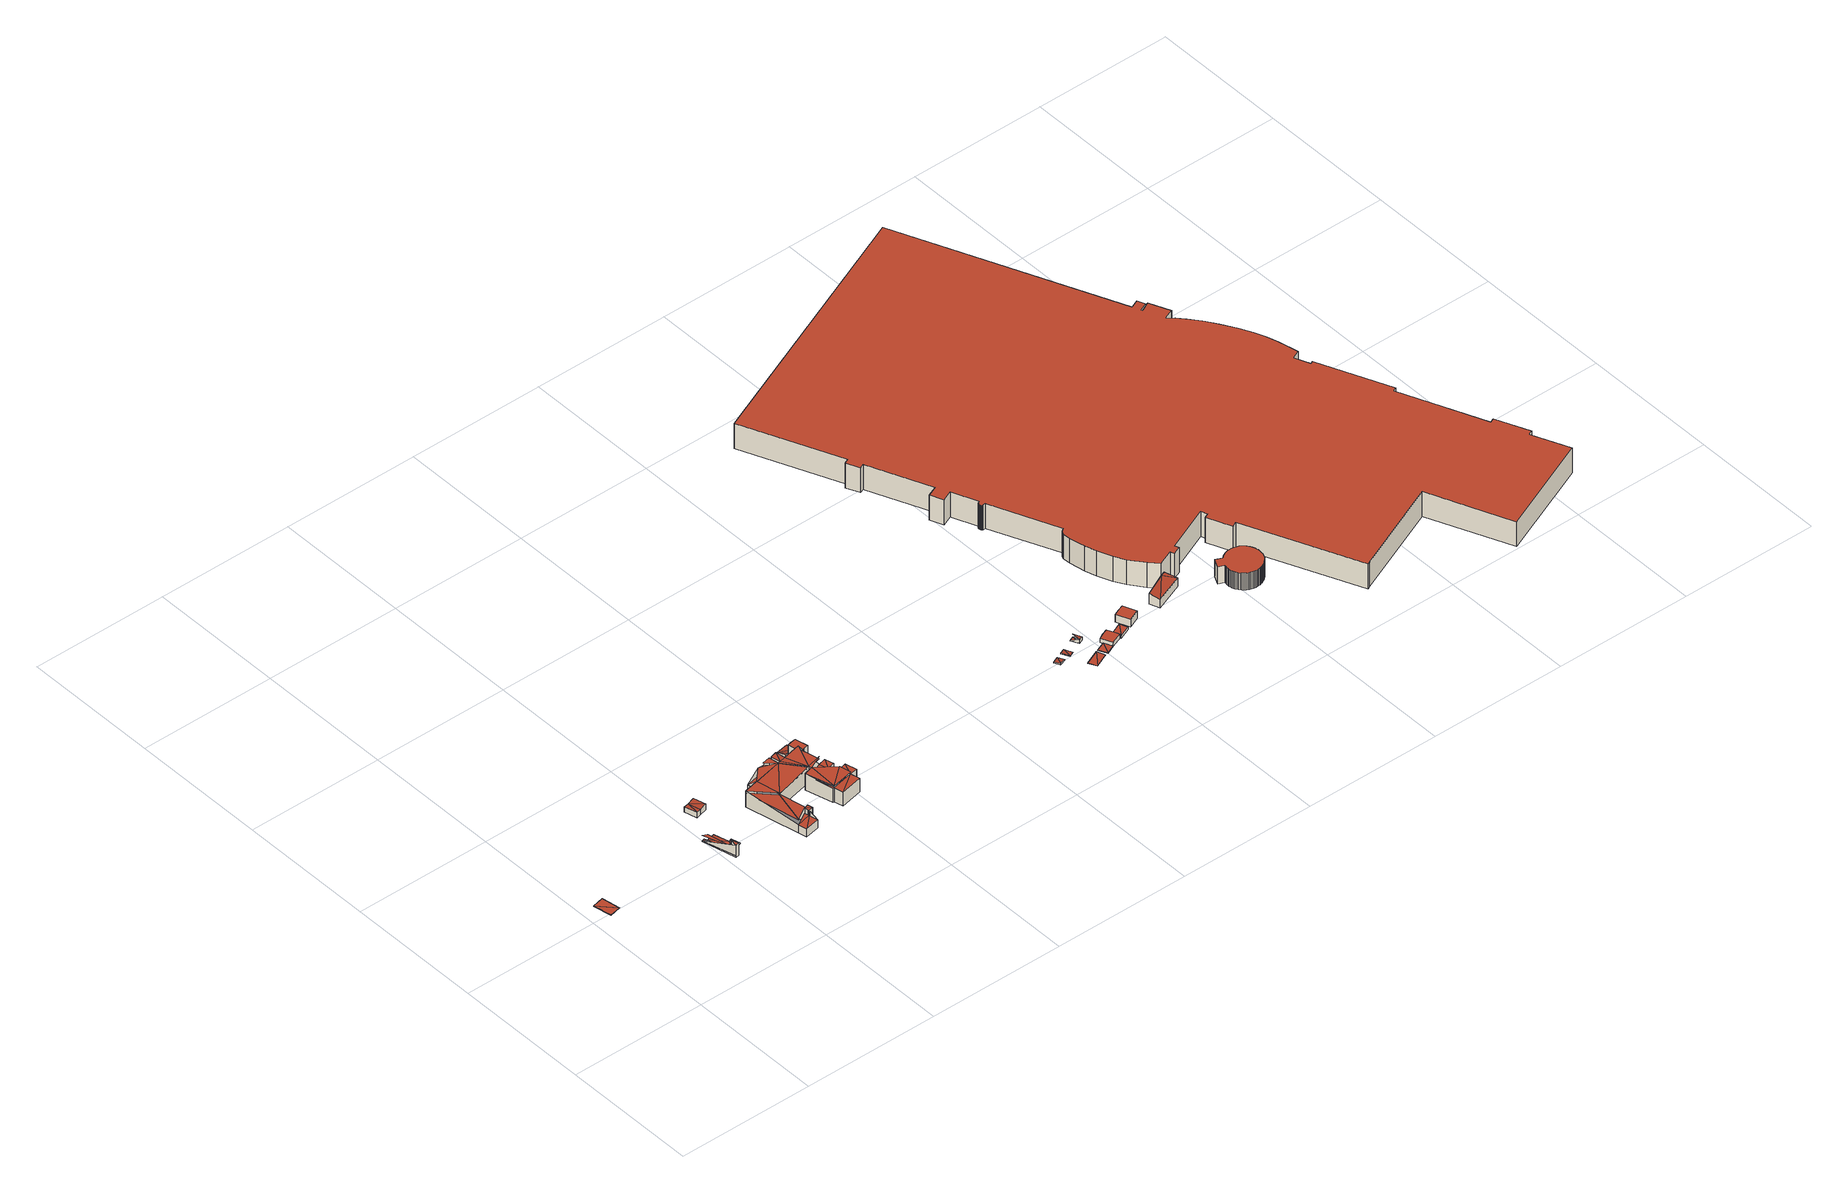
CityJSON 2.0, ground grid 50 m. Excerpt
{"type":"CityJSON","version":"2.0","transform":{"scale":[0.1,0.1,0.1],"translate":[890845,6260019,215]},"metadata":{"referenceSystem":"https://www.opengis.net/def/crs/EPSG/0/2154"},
"CityObjects":{
"building1":{"type":"Building","attributes":{"class":"Building"},"children":["building1-1"]},
"building1-1":{"type":"BuildingPart","parents":["building1"],"geometry":[{"type":"Solid","lod":"2.2","boundaries":[[[[0,1,2]],[[3,2,1]],[[2,4,5,6]],[[3,1,5,6]],[[1,0,4,5]],[[0,2,4]],[[3,6,2]]]],"semantics":{"surfaces":[{"type":"RoofSurface","rf_azimuth":332.64,"rf_slope":1.72},{"type":"GroundSurface"},{"type":"WallSurface","on_footprint_edge":true}],"values":[[0,0,1,2,2,2,2]]}}]},
"building2":{"type":"Building","attributes":{"class":"Building"},"children":["building2-1"]},
"building2-1":{"type":"BuildingPart","parents":["building2"],"geometry":[{"type":"MultiSurface","lod":"2.2","boundaries":[[[7,8,9]],[[10,11,12]],[[13,11,14]],[[15,16,17]],[[18,12,19]],[[13,19,12]],[[19,13,20]],[[20,21,19]],[[22,23,24,25,26,27,28,29,30,31]],[[20,9,30,31]],[[9,8,29,30]],[[8,7,28,29]],[[7,11,27,28]],[[11,10,26,27]],[[10,12,25,26]],[[12,18,24,25]],[[18,19,23,24]],[[19,21,22,23]],[[21,20,31,22]]],"semantics":{"surfaces":[{"type":"RoofSurface","rf_azimuth":164.1,"rf_slope":8.48},{"type":"RoofSurface","rf_azimuth":75.76,"rf_slope":2.45},{"type":"RoofSurface","rf_azimuth":10.74,"rf_slope":0.729},{"type":"GroundSurface"},{"type":"WallSurface","on_footprint_edge":true}],"values":[0,1,1,2,1,1,1,1,3,4,4,4,4,4,4,4,4,4,4]}}]},
"building3":{"type":"Building","attributes":{"class":"Building"},"children":["building3-1"]},
"building3-1":{"type":"BuildingPart","parents":["building3"],"geometry":[{"type":"Solid","lod":"2.2","boundaries":[[[[32,33,34]],[[35,36,34]],[[32,34,36]],[[37,34,33]],[[38,39,40,41,42,43]],[[37,33,42,43]],[[33,32,41,42]],[[32,36,40,41]],[[36,35,39,40]],[[35,34,38,39]],[[34,37,43,38]]]],"semantics":{"surfaces":[{"type":"RoofSurface","rf_azimuth":175.91,"rf_slope":4.21},{"type":"GroundSurface"},{"type":"WallSurface","on_footprint_edge":true}],"values":[[0,0,0,0,1,2,2,2,2,2,2]]}}]},
"building4":{"type":"Building","attributes":{"class":"Building"},"children":["building4-1"]},
"building4-1":{"type":"BuildingPart","parents":["building4"],"geometry":[{"type":"MultiSurface","lod":"2.2","boundaries":[[[44,45,46]],[[47,46,45]],[[48,46,49]],[[49,46,50]],[[51,52,53]],[[54,55,56]],[[57,52,58]],[[51,58,52]],[[59,60,61]],[[62,58,63]],[[64,65,66]],[[67,68,69]],[[68,67,70]],[[71,72,73]],[[71,74,72]],[[75,73,72]],[[76,77,78]],[[79,80,81]],[[82,76,83]],[[84,66,85]],[[86,87,88]],[[89,90,91]],[[92,85,62]],[[93,92,94]],[[85,95,96]],[[83,76,97]],[[98,94,92]],[[98,62,99]],[[98,92,62]],[[100,101,102]],[[103,61,60]],[[60,59,104]],[[60,104,105]],[[106,107,108,109,110,111,112,113,114,115,116,117,118,119,120,121,122,123,124,125,126,127,128,129,130,131,132,133,134,135,136,137,138,139,140]],[[47,45,139,140]],[[45,44,138,139]],[[44,46,137,138]],[[46,48,136,137]],[[48,49,135,136]],[[49,50,134,135]],[[50,54,133,134]],[[54,57,132,133]],[[57,58,131,132]],[[58,62,130,131]],[[62,81,129,130]],[[81,67,128,129]],[[67,69,127,128]],[[69,68,126,127]],[[68,70,125,126]],[[70,74,124,125]],[[74,71,123,124]],[[71,73,122,123]],[[73,64,121,122]],[[64,66,120,121]],[[66,86,119,120]],[[86,84,118,119]],[[84,89,117,118]],[[89,95,116,117]],[[95,85,115,116]],[[85,92,114,115]],[[92,93,113,114]],[[93,94,112,113]],[[94,98,111,112]],[[98,99,110,111]],[[99,59,109,110]],[[59,61,108,109]],[[61,103,107,108]],[[103,60,106,107]],[[60,47,140,106]]],"semantics":{"surfaces":[{"type":"RoofSurface","rf_azimuth":261.14,"rf_slope":0.613},{"type":"RoofSurface","rf_azimuth":258.99,"rf_slope":0.957},{"type":"RoofSurface","rf_azimuth":273.98,"rf_slope":1.42},{"type":"RoofSurface","rf_azimuth":267.46,"rf_slope":0.483},{"type":"GroundSurface"},{"type":"WallSurface","on_footprint_edge":true}],"values":[0,0,0,0,1,2,1,1,3,1,1,0,0,3,3,3,2,0,2,1,3,0,1,1,1,2,1,1,1,0,3,3,3,4,5,5,5,5,5,5,5,5,5,5,5,5,5,5,5,5,5,5,5,5,5,5,5,5,5,5,5,5,5,5,5,5,5,5,5]}}]},
"building5":{"type":"Building","attributes":{"class":"Building"},"children":["building5-1"]},
"building5-1":{"type":"BuildingPart","parents":["building5"],"geometry":[{"type":"Solid","lod":"2.2","boundaries":[[[[141,142,143]],[[143,144,141]],[[141,144,145]],[[146,145,144]],[[147,148,149,150,151,152]],[[146,144,151,152]],[[144,143,150,151]],[[143,142,149,150]],[[142,141,148,149]],[[141,145,147,148]],[[145,146,152,147]]]],"semantics":{"surfaces":[{"type":"RoofSurface","rf_azimuth":101.54,"rf_slope":8.7},{"type":"GroundSurface"},{"type":"WallSurface","on_footprint_edge":true}],"values":[[0,0,0,0,1,2,2,2,2,2,2]]}}]},
"building6":{"type":"Building","attributes":{"class":"Building"},"children":["building6-1"]},
"building6-1":{"type":"BuildingPart","parents":["building6"],"geometry":[{"type":"Solid","lod":"2.2","boundaries":[[[[153,154,155,156,157,158,159]],[[160,161,162,163,164,165,166]],[[166,165,158,159]],[[165,164,157,158]],[[164,163,156,157]],[[163,162,155,156]],[[162,161,154,155]],[[161,160,153,154]],[[160,166,159,153]]]],"semantics":{"surfaces":[{"type":"GroundSurface"},{"type":"RoofSurface"},{"type":"WallSurface","on_footprint_edge":true}],"values":[[0,1,2,2,2,2,2,2,2]]}}]},
"building7":{"type":"Building","attributes":{"class":"Building"},"children":["building7-1"]},
"building7-1":{"type":"BuildingPart","parents":["building7"],"geometry":[{"type":"Solid","lod":"2.2","boundaries":[[[[167,168,169]],[[170,169,168]],[[171,172,173,174]],[[170,168,173,174]],[[168,167,172,173]],[[167,169,171,172]],[[169,170,174,171]]]],"semantics":{"surfaces":[{"type":"RoofSurface","rf_azimuth":70.41,"rf_slope":6.56},{"type":"GroundSurface"},{"type":"WallSurface","on_footprint_edge":true}],"values":[[0,0,1,2,2,2,2]]}}]},
"building8":{"type":"Building","attributes":{"class":"Building"},"children":["building8-1"]},
"building8-1":{"type":"BuildingPart","parents":["building8"],"geometry":[{"type":"Solid","lod":"2.2","boundaries":[[[[175,176,177]],[[178,175,177]],[[178,175,179,180]],[[177,176,179,180]],[[176,175,179]],[[177,180,178]]]],"semantics":{"surfaces":[{"type":"RoofSurface","rf_azimuth":15.05,"rf_slope":5.57},{"type":"GroundSurface"},{"type":"WallSurface","on_footprint_edge":true}],"values":[[0,0,1,2,2,2]]}}]},
"building9":{"type":"Building","attributes":{"class":"Building"},"children":["building9-1"]},
"building9-1":{"type":"BuildingPart","parents":["building9"],"geometry":[{"type":"Solid","lod":"2.2","boundaries":[[[[181,182,183]],[[184,183,182]],[[185,186,187,188]],[[184,182,187,188]],[[182,181,186,187]],[[181,183,185,186]],[[183,184,188,185]]]],"semantics":{"surfaces":[{"type":"RoofSurface","rf_azimuth":117.66,"rf_slope":0.643},{"type":"GroundSurface"},{"type":"WallSurface","on_footprint_edge":true}],"values":[[0,0,1,2,2,2,2]]}}]},
"building10":{"type":"Building","attributes":{"class":"Building"},"children":["building10-1"]},
"building10-1":{"type":"BuildingPart","parents":["building10"],"geometry":[{"type":"MultiSurface","lod":"2.2","boundaries":[[[189,190,191]],[[192,193,194]],[[195,196,197,198]],[[194,190,197,198]],[[190,189,196,197]],[[189,192,195,196]],[[192,194,198,195]]],"semantics":{"surfaces":[{"type":"RoofSurface","rf_azimuth":349.72,"rf_slope":1.66},{"type":"RoofSurface","rf_azimuth":22.54,"rf_slope":11.27},{"type":"GroundSurface"},{"type":"WallSurface","on_footprint_edge":true}],"values":[0,1,2,3,3,3,3]}}]},
"building11":{"type":"Building","attributes":{"class":"Building"},"children":["building11-1"]},
"building11-1":{"type":"BuildingPart","parents":["building11"],"geometry":[{"type":"Solid","lod":"2.2","boundaries":[[[[199,200,201]],[[202,201,200]],[[203,204,205,206]],[[202,200,205,206]],[[200,199,204,205]],[[199,201,203,204]],[[201,202,206,203]]]],"semantics":{"surfaces":[{"type":"RoofSurface","rf_azimuth":50.83,"rf_slope":1.33},{"type":"GroundSurface"},{"type":"WallSurface","on_footprint_edge":true}],"values":[[0,0,1,2,2,2,2]]}}]},
"building12":{"type":"Building","attributes":{"class":"Building"},"children":["building12-1"]},
"building12-1":{"type":"BuildingPart","parents":["building12"],"geometry":[{"type":"Solid","lod":"2.2","boundaries":[[[[207,208,209,210,211]],[[212,213,214,215,216]],[[216,215,210,211]],[[215,214,209,210]],[[214,213,208,209]],[[213,212,207,208]],[[212,216,211,207]]]],"semantics":{"surfaces":[{"type":"GroundSurface"},{"type":"RoofSurface"},{"type":"WallSurface","on_footprint_edge":true}],"values":[[0,1,2,2,2,2,2]]}}]},
"building13":{"type":"Building","attributes":{"class":"Building"},"children":["building13-1"]},
"building13-1":{"type":"BuildingPart","parents":["building13"],"geometry":[{"type":"Solid","lod":"2.2","boundaries":[[[[217,218,219]],[[220,219,218]],[[221,222,223,224]],[[220,218,223,224]],[[218,217,222,223]],[[217,219,221,222]],[[219,220,224,221]]]],"semantics":{"surfaces":[{"type":"RoofSurface","rf_azimuth":320.02,"rf_slope":1.74},{"type":"GroundSurface"},{"type":"WallSurface","on_footprint_edge":true}],"values":[[0,0,1,2,2,2,2]]}}]},
"building14":{"type":"Building","attributes":{"class":"Building"},"children":["building14-1"]},
"building14-1":{"type":"BuildingPart","parents":["building14"],"geometry":[{"type":"Solid","lod":"2.2","boundaries":[[[[225,226,227,228,229]],[[230,231,232,233,234]],[[234,233,228,229]],[[233,232,227,228]],[[232,231,226,227]],[[231,230,225,226]],[[230,234,229,225]]]],"semantics":{"surfaces":[{"type":"GroundSurface"},{"type":"RoofSurface"},{"type":"WallSurface","on_footprint_edge":true}],"values":[[0,1,2,2,2,2,2]]}}]},
"building15":{"type":"Building","attributes":{"class":"Building"},"children":["building15-1"]},
"building15-1":{"type":"BuildingPart","parents":["building15"],"geometry":[{"type":"Solid","lod":"2.2","boundaries":[[[[235,236,237]],[[238,237,236]],[[239,237,238]],[[240,241,242,243,244]],[[238,236,243,244]],[[236,235,242,243]],[[235,237,241,242]],[[237,239,240,241]],[[239,238,244,240]]]],"semantics":{"surfaces":[{"type":"RoofSurface","rf_azimuth":293.35,"rf_slope":9.46},{"type":"GroundSurface"},{"type":"WallSurface","on_footprint_edge":true}],"values":[[0,0,0,1,2,2,2,2,2]]}}]},
"building16":{"type":"Building","attributes":{"class":"Building"},"children":["building16-1"]},
"building16-1":{"type":"BuildingPart","parents":["building16"],"geometry":[{"type":"Solid","lod":"2.2","boundaries":[[[[245,246,247,248,249,250,251,252,253,254,255,256,257,258,259,260,261,262,263,264,265,266,267,268,269,270,271,272,273,274,275,276,277,278,279,280,281,282,283,284,285,286,287,288,289,290,291,292,293,294,295,296,297,298,299,300,301,302,303,304,305,306,307,308,309,310,311,312,313]],[[314,315,316,317,318,319,320,321,322,323,324,325,326,327,328,329,330,331,332,333,334,335,336,337,338,339,340,341,342,343,344,345,346,347,348,349,350,351,352,353,354,355,356,357,358,359,360,361,362,363,364,365,366,367,368,369,370,371,372,373,374,375,376,377,378,379,380,381,382]],[[382,381,312,313]],[[381,380,311,312]],[[380,379,310,311]],[[379,378,309,310]],[[378,377,308,309]],[[377,376,307,308]],[[376,375,306,307]],[[375,374,305,306]],[[374,373,304,305]],[[373,372,303,304]],[[372,371,302,303]],[[371,370,301,302]],[[370,369,300,301]],[[369,368,299,300]],[[368,367,298,299]],[[367,366,297,298]],[[366,365,296,297]],[[365,364,295,296]],[[364,363,294,295]],[[363,362,293,294]],[[362,361,292,293]],[[361,360,291,292]],[[360,359,290,291]],[[359,358,289,290]],[[358,357,288,289]],[[357,356,287,288]],[[356,355,286,287]],[[355,354,285,286]],[[354,353,284,285]],[[353,352,283,284]],[[352,351,282,283]],[[351,350,281,282]],[[350,349,280,281]],[[349,348,279,280]],[[348,347,278,279]],[[347,346,277,278]],[[346,345,276,277]],[[345,344,275,276]],[[344,343,274,275]],[[343,342,273,274]],[[342,341,272,273]],[[341,340,271,272]],[[340,339,270,271]],[[339,338,269,270]],[[338,337,268,269]],[[337,336,267,268]],[[336,335,266,267]],[[335,334,265,266]],[[334,333,264,265]],[[333,332,263,264]],[[332,331,262,263]],[[331,330,261,262]],[[330,329,260,261]],[[329,328,259,260]],[[328,327,258,259]],[[327,326,257,258]],[[326,325,256,257]],[[325,324,255,256]],[[324,323,254,255]],[[323,322,253,254]],[[322,321,252,253]],[[321,320,251,252]],[[320,319,250,251]],[[319,318,249,250]],[[318,317,248,249]],[[317,316,247,248]],[[316,315,246,247]],[[315,314,245,246]],[[314,382,313,245]]]],"semantics":{"surfaces":[{"type":"GroundSurface"},{"type":"RoofSurface"},{"type":"WallSurface","on_footprint_edge":true}],"values":[[0,1,2,2,2,2,2,2,2,2,2,2,2,2,2,2,2,2,2,2,2,2,2,2,2,2,2,2,2,2,2,2,2,2,2,2,2,2,2,2,2,2,2,2,2,2,2,2,2,2,2,2,2,2,2,2,2,2,2,2,2,2,2,2,2,2,2,2,2,2,2]]}}]},
"building17":{"type":"Building","attributes":{"class":"Building"},"children":["building17-1"]},
"building17-1":{"type":"BuildingPart","parents":["building17"],"geometry":[{"type":"Solid","lod":"2.2","boundaries":[[[[383,384,385,386,387,388,389,390,391,392,393,394,395,396,397,398,399,400,401,402,403,404,405,406,407,408,409,410,411,412,413,414,415,416,417,418,419,420,421,422,423,424,425,426,427,428,429,430,431,432,433,434,435,436,437,438,439,440,441,442,443,444,445,446,447,448,449,450,451,452,453]],[[454,455,456,457,458,459,460,461,462,463,464,465,466,467,468,469,470,471,472,473,474,475,476,477,478,479,480,481,482,483,484,485,486,487,488,489,490,491,492,493,494,495,496,497,498,499,500,501,502,503,504,505,506,507,508,509,510,511,512,513,514,515,516,517,518,519,520,521,522,523,524]],[[524,523,452,453]],[[523,522,451,452]],[[522,521,450,451]],[[521,520,449,450]],[[520,519,448,449]],[[519,518,447,448]],[[518,517,446,447]],[[517,516,445,446]],[[516,515,444,445]],[[515,514,443,444]],[[514,513,442,443]],[[513,512,441,442]],[[512,511,440,441]],[[511,510,439,440]],[[510,509,438,439]],[[509,508,437,438]],[[508,507,436,437]],[[507,506,435,436]],[[506,505,434,435]],[[505,504,433,434]],[[504,503,432,433]],[[503,502,431,432]],[[502,501,430,431]],[[501,500,429,430]],[[500,499,428,429]],[[499,498,427,428]],[[498,497,426,427]],[[497,496,425,426]],[[496,495,424,425]],[[495,494,423,424]],[[494,493,422,423]],[[493,492,421,422]],[[492,491,420,421]],[[491,490,419,420]],[[490,489,418,419]],[[489,488,417,418]],[[488,487,416,417]],[[487,486,415,416]],[[486,485,414,415]],[[485,484,413,414]],[[484,483,412,413]],[[483,482,411,412]],[[482,481,410,411]],[[481,480,409,410]],[[480,479,408,409]],[[479,478,407,408]],[[478,477,406,407]],[[477,476,405,406]],[[476,475,404,405]],[[475,474,403,404]],[[474,473,402,403]],[[473,472,401,402]],[[472,471,400,401]],[[471,470,399,400]],[[470,469,398,399]],[[469,468,397,398]],[[468,467,396,397]],[[467,466,395,396]],[[466,465,394,395]],[[465,464,393,394]],[[464,463,392,393]],[[463,462,391,392]],[[462,461,390,391]],[[461,460,389,390]],[[460,459,388,389]],[[459,458,387,388]],[[458,457,386,387]],[[457,456,385,386]],[[456,455,384,385]],[[455,454,383,384]],[[454,524,453,383]]]],"semantics":{"surfaces":[{"type":"GroundSurface"},{"type":"RoofSurface"},{"type":"WallSurface","on_footprint_edge":true}],"values":[[0,1,2,2,2,2,2,2,2,2,2,2,2,2,2,2,2,2,2,2,2,2,2,2,2,2,2,2,2,2,2,2,2,2,2,2,2,2,2,2,2,2,2,2,2,2,2,2,2,2,2,2,2,2,2,2,2,2,2,2,2,2,2,2,2,2,2,2,2,2,2,2,2]]}}]}
},
"vertices":[
[51,516,60],[9,507,61],[63,449,59],[22,440,60],[51,516,59],[9,507,59],[22,440,59],
[498,413,90],[509,415,92],[502,442,90],[479,541,43],[468,538,44],[483,530,44],[502,442,47],[498,413,48],[502,442,65],[483,530,65],[468,538,65],[514,538,43],[528,482,45],[548,453,46],[539,485,45],[539,485,42],[528,482,42],[514,538,42],[483,530,42],[479,541,42],[468,538,42],[498,413,42],[509,415,42],[502,442,42],[548,453,42],
[550,639,58],[576,646,60],[538,684,57],[520,681,56],[532,635,57],[565,692,59],[538,684,37],[520,681,37],[532,635,37],[550,639,37],[576,646,37],[565,692,37],
[1003,443,92],[993,484,93],[975,437,92],[966,478,92],[983,405,92],[902,388,91],[895,420,92],[966,478,102],[895,420,100],[975,437,101],[890,419,95],[895,420,95],[864,520,98],[864,520,102],[898,529,102],[948,553,71],[956,521,71],[976,560,71],[895,539,102],[948,553,103],[676,576,102],[747,505,101],[728,587,103],[767,410,91],[787,396,91],[783,414,91],[771,392,91],[725,351,69],[771,392,70],[718,380,70],[778,361,69],[767,410,70],[747,505,97],[718,380,94],[767,410,95],[676,576,93],[718,380,91],[747,505,92],[728,587,100],[834,610,100],[772,632,104],[834,610,103],[721,621,72],[728,587,71],[772,632,72],[799,639,94],[772,632,94],[834,610,94],[844,612,103],[836,645,104],[859,650,104],[827,645,104],[799,639,104],[895,539,98],[865,616,104],[930,630,104],[948,553,93],[930,630,94],[895,539,93],[984,527,71],[898,529,71],[966,478,70],[956,521,38],[984,527,38],[976,560,38],[948,553,38],[930,630,38],[865,616,38],[859,650,38],[836,645,38],[844,612,38],[834,610,38],[827,645,38],[799,639,38],[772,632,38],[721,621,38],[728,587,38],[676,576,38],[718,380,38],[725,351,38],[778,361,38],[771,392,38],[787,396,38],[783,414,38],[767,410,38],[747,505,38],[895,539,38],[898,529,38],[864,520,38],[890,419,38],[895,420,38],[902,388,38],[983,405,38],[975,437,38],[1003,443,38],[993,484,38],[966,478,38],
[902,694,53],[909,663,58],[920,665,58],[937,669,58],[945,701,53],[950,671,58],[945,701,35],[902,694,35],[909,663,35],[920,665,35],[937,669,35],[950,671,35],
[928,627,38],[930,618,38],[948,622,38],[964,625,38],[954,672,38],[937,669,38],[920,665,38],[928,627,90],[930,618,90],[948,622,90],[964,625,90],[954,672,90],[937,669,90],[920,665,90],
[1832,492,26],[1842,471,28],[1854,503,24],[1864,480,26],[1854,503,22],[1832,492,22],[1842,471,22],[1864,480,22],
[1892,517,25],[1872,508,28],[1886,480,27],[1905,488,25],[1872,508,25],[1886,480,25],
[1906,420,26],[1920,392,26],[1960,444,26],[1972,414,26],[1960,444,25],[1906,420,25],[1920,392,25],[1972,414,25],
[1951,543,26],[1934,535,26],[1947,506,26],[1964,513,37],[1951,543,37],[1947,506,41],[1964,513,25],[1951,543,25],[1934,535,25],[1947,506,25],
[1968,447,26],[1982,415,27],[2003,461,26],[2016,430,26],[2003,461,25],[1968,447,25],[1982,415,25],[2016,430,25],
[2057,447,24],[2039,489,24],[2018,481,24],[1998,471,24],[2016,430,24],[2057,447,40],[2039,489,40],[2018,481,40],[1998,471,40],[2016,430,40],
[2054,478,27],[2066,451,26],[2096,497,26],[2108,469,25],[2096,497,16],[2054,478,16],[2066,451,16],[2108,469,16],
[2165,493,13],[2145,540,13],[2125,533,13],[2103,523,13],[2123,475,13],[2165,493,43],[2145,540,43],[2125,533,43],[2103,523,43],[2123,475,43],
[2238,523,51],[2252,487,44],[2321,562,51],[2357,529,44],[2338,569,51],[2338,569,9],[2321,562,9],[2238,523,9],[2252,487,9],[2357,529,9],
[2479,446,7],[2478,441,7],[2478,435,7],[2478,430,7],[2479,424,7],[2480,419,7],[2482,414,7],[2484,409,7],[2487,404,7],[2490,399,7],[2494,395,7],[2497,391,7],[2501,387,7],[2506,384,7],[2511,381,7],[2516,379,7],[2521,377,7],[2526,375,7],[2531,374,7],[2537,373,7],[2542,373,7],[2548,374,7],[2553,374,7],[2559,376,7],[2564,377,7],[2569,380,7],[2574,382,7],[2579,385,7],[2583,389,7],[2587,393,7],[2591,397,7],[2594,401,7],[2597,406,7],[2599,411,7],[2601,416,7],[2603,421,7],[2604,427,7],[2604,432,7],[2605,438,7],[2604,443,7],[2603,449,7],[2602,454,7],[2600,459,7],[2598,464,7],[2595,469,7],[2592,474,7],[2589,478,7],[2585,482,7],[2581,486,7],[2577,489,7],[2572,492,7],[2567,494,7],[2562,496,7],[2556,498,7],[2551,499,7],[2546,500,7],[2540,500,7],[2534,500,7],[2529,499,7],[2524,497,7],[2518,496,7],[2513,493,7],[2509,491,7],[2504,488,7],[2500,484,7],[2498,483,7],[2475,493,7],[2459,461,7],[2480,452,7],[2479,446,74],[2478,441,74],[2478,435,74],[2478,430,74],[2479,424,74],[2480,419,74],[2482,414,74],[2484,409,74],[2487,404,74],[2490,399,74],[2494,395,74],[2497,391,74],[2501,387,74],[2506,384,74],[2511,381,74],[2516,379,74],[2521,377,74],[2526,375,74],[2531,374,74],[2537,373,74],[2542,373,74],[2548,374,74],[2553,374,74],[2559,376,74],[2564,377,74],[2569,380,74],[2574,382,74],[2579,385,74],[2583,389,74],[2587,393,74],[2591,397,74],[2594,401,74],[2597,406,74],[2599,411,74],[2601,416,74],[2603,421,74],[2604,427,74],[2604,432,74],[2605,438,74],[2604,443,74],[2603,449,74],[2602,454,74],[2600,459,74],[2598,464,74],[2595,469,74],[2592,474,74],[2589,478,74],[2585,482,74],[2581,486,74],[2577,489,74],[2572,492,74],[2567,494,74],[2562,496,74],[2556,498,74],[2551,499,74],[2546,500,74],[2540,500,74],[2534,500,74],[2529,499,74],[2524,497,74],[2518,496,74],[2513,493,74],[2509,491,74],[2504,488,74],[2500,484,74],[2498,483,74],[2475,493,74],[2459,461,74],[2480,452,74],
[2794,152,1],[2804,157,1],[3137,302,1],[3263,8,1],[3614,159,1],[3556,292,1],[3572,299,1],[3521,418,1],[3505,411,1],[3378,713,1],[3391,719,1],[3280,978,1],[3270,972,1],[3248,1026,1],[3277,1040,1],[3261,1112,1],[3249,1153,1],[3232,1197,1],[3211,1239,1],[3179,1292,1],[3150,1338,1],[3120,1374,1],[3096,1401,1],[3077,1415,1],[3075,1420,1],[3110,1434,1],[3078,1508,1],[3044,1491,1],[3042,1496,1],[3072,1509,1],[3060,1537,1],[3030,1524,1],[2699,2298,1],[1764,1898,1],[1915,1547,1],[1899,1540,1],[1920,1492,1],[1936,1499,1],[2032,1276,1],[1995,1260,1],[2015,1214,1],[2052,1230,1],[2090,1140,1],[2085,1137,1],[2083,1136,1],[2082,1133,1],[2081,1130,1],[2082,1126,1],[2083,1122,1],[2086,1120,1],[2089,1119,1],[2098,1121,1],[2202,879,1],[2189,870,1],[2185,857,1],[2187,831,1],[2197,775,1],[2210,733,1],[2231,681,1],[2252,643,1],[2291,593,1],[2321,562,1],[2376,585,1],[2382,571,1],[2410,583,1],[2404,597,1],[2568,667,1],[2577,645,1],[2560,637,1],[2598,550,1],[2615,559,1],[2794,152,100],[2804,157,100],[3137,302,100],[3263,8,100],[3614,159,100],[3556,292,100],[3572,299,100],[3521,418,100],[3505,411,100],[3378,713,100],[3391,719,100],[3280,978,100],[3270,972,100],[3248,1026,100],[3277,1040,100],[3261,1112,100],[3249,1153,100],[3232,1197,100],[3211,1239,100],[3179,1292,100],[3150,1338,100],[3120,1374,100],[3096,1401,100],[3077,1415,100],[3075,1420,100],[3110,1434,100],[3078,1508,100],[3044,1491,100],[3042,1496,100],[3072,1509,100],[3060,1537,100],[3030,1524,100],[2699,2298,100],[1764,1898,100],[1915,1547,100],[1899,1540,100],[1920,1492,100],[1936,1499,100],[2032,1276,100],[1995,1260,100],[2015,1214,100],[2052,1230,100],[2090,1140,100],[2085,1137,100],[2083,1136,100],[2082,1133,100],[2081,1130,100],[2082,1126,100],[2083,1122,100],[2086,1120,100],[2089,1119,100],[2098,1121,100],[2202,879,100],[2189,870,100],[2185,857,100],[2187,831,100],[2197,775,100],[2210,733,100],[2231,681,100],[2252,643,100],[2291,593,100],[2321,562,100],[2376,585,100],[2382,571,100],[2410,583,100],[2404,597,100],[2568,667,100],[2577,645,100],[2560,637,100],[2598,550,100],[2615,559,100]
]}
